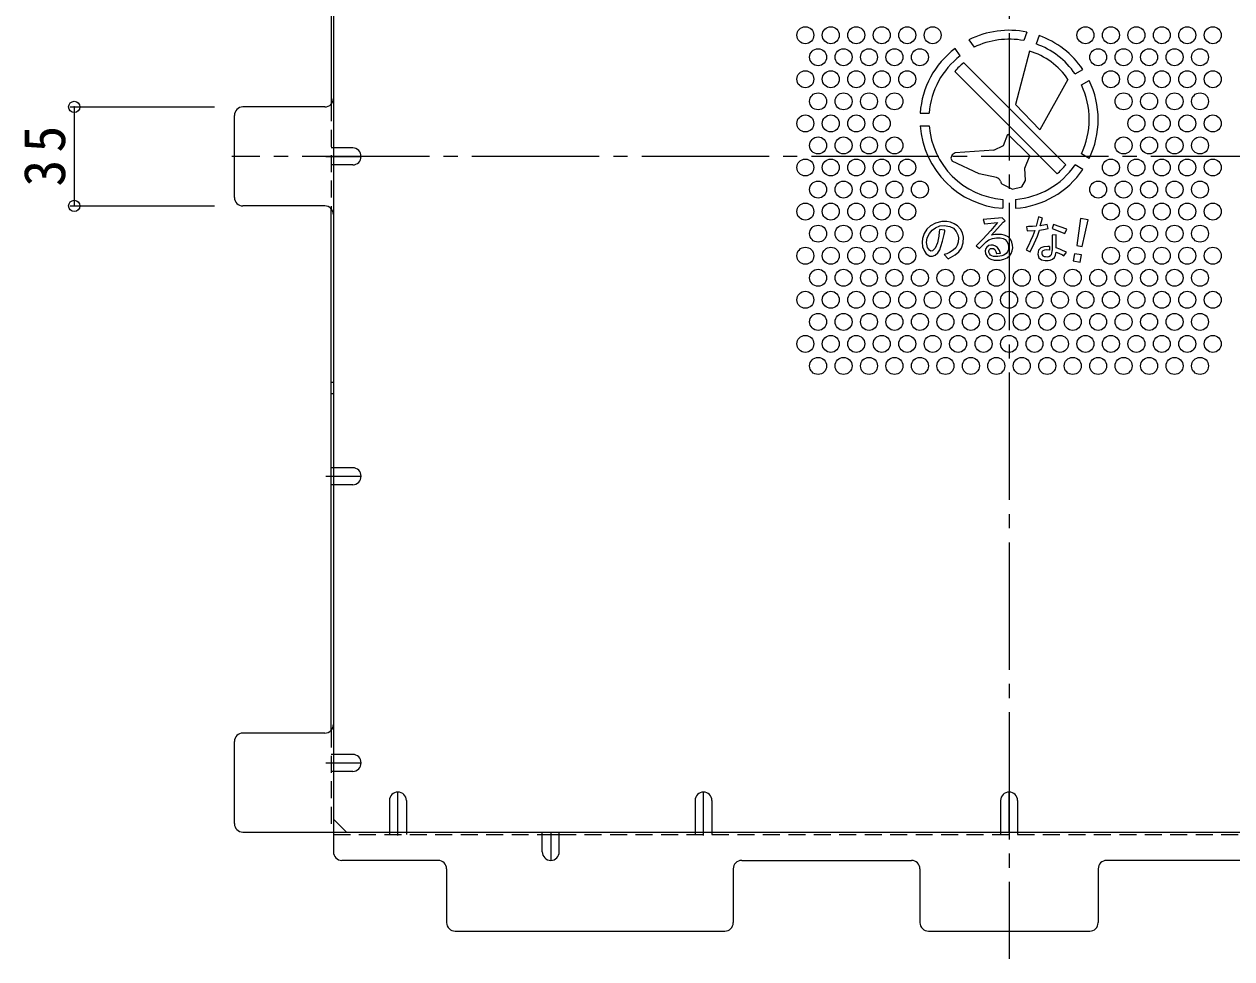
# Model space of a CAD drawing. Units: millimetres at full size, sheet at 1:5; details may follow other scales. Extents: x -898 to 946, y -664 to 545.
# Drawn here: x -643.4 to -216.6, y -86.9 to 243.5 of the extents above; entities that cross this region are included whole.
import ezdxf

# ---------------------------------------------------------------- set-up
doc = ezdxf.new("R2010")
doc.units = ezdxf.units.MM
doc.header["$LTSCALE"] = 5
doc.header["$PDMODE"] = 32
doc.header["$PDSIZE"] = 4
for name, pattern in [('CHAIN1', [8, 5, -1, 1, -1]), ('CHAIN2', [12, 9, -1, 1, -1]), ('DASHED1', [1.8, 1.2, -0.6])]:
    doc.linetypes.add(name, pattern=pattern)
for name, color, linetype, lineweight in [('0-4_その他', 7, 'Continuous', 9), ('0-6_ハッチ', 2, 'Continuous', 9), ('0-7', 2, 'Continuous', 9), ('0-8', 2, 'Continuous', 9), ('0-C', 3, 'Continuous', 9)]:
    doc.layers.add(name, color=color, linetype=linetype, lineweight=lineweight)
doc.styles.add('ＭＳ ゴシック', font='')
doc.styles.get('ＭＳ ゴシック').set_extended_font_data('MS Gothic')

msp = doc.modelspace()

# ---------------------------------------------------------------- linework, layer by layer
at = {"layer": '0-4_その他'}
for p, q in [((-627.206, 214.206), (-576.112, 214.206)), ((-625.706, 214.206), (-625.706, 179.205)), ((-627.206, 179.205), (-576.112, 179.205))]:
    msp.add_line(p, q, dxfattribs=at)
for p in [(-625.706, 214.206), (-625.706, 179.205)]:
    msp.add_point(p, dxfattribs=at)
at = {"layer": '0-6_ハッチ'}
for centre in [(-367.309, 239.574), (-358.309, 239.574), (-349.309, 239.574), (-340.309, 239.574), (-331.309, 239.574), (-322.309, 239.574), (-268.309, 239.574), (-259.309, 239.574), (-250.309, 239.574), (-241.309, 239.574), (-232.309, 239.574), (-223.309, 239.574), (-362.809, 231.779), (-353.809, 231.779), (-344.809, 231.779), (-335.809, 231.779), (-326.809, 231.779), (-263.809, 231.779), (-254.809, 231.779), (-245.809, 231.779), (-236.809, 231.779), (-227.809, 231.779), (-367.309, 223.985), (-358.309, 223.985), (-349.309, 223.985), (-340.309, 223.985), (-331.309, 223.985), (-259.309, 223.985), (-250.309, 223.985), (-241.309, 223.985), (-232.309, 223.985), (-223.309, 223.985), (-362.809, 216.191), (-353.809, 216.191), (-344.809, 216.191), (-335.809, 216.191), (-254.809, 216.191), (-245.809, 216.191), (-236.809, 216.191), (-227.809, 216.191), (-367.309, 208.397), (-358.309, 208.397), (-349.309, 208.397), (-340.309, 208.397), (-250.309, 208.397), (-241.309, 208.397), (-232.309, 208.397), (-223.309, 208.397), (-362.809, 200.602), (-353.809, 200.602), (-344.809, 200.602), (-335.809, 200.602), (-254.809, 200.602), (-245.809, 200.602), (-236.809, 200.602), (-227.809, 200.602), (-367.309, 192.808), (-358.309, 192.808), (-349.309, 192.808), (-340.309, 192.808), (-331.309, 192.808), (-259.309, 192.808), (-250.309, 192.808), (-241.309, 192.808), (-232.309, 192.808), (-223.309, 192.808), (-362.809, 185.014), (-353.809, 185.014), (-344.809, 185.014), (-335.809, 185.014), (-326.809, 185.014), (-263.809, 185.014), (-254.809, 185.014), (-245.809, 185.014), (-236.809, 185.014), (-227.809, 185.014), (-367.309, 177.22), (-358.309, 177.22), (-349.309, 177.22), (-340.309, 177.22), (-331.309, 177.22), (-259.309, 177.22), (-250.309, 177.22), (-241.309, 177.22), (-232.309, 177.22), (-223.309, 177.22), (-362.809, 169.426), (-353.809, 169.426), (-344.809, 169.426), (-335.809, 169.426), (-254.809, 169.426), (-245.809, 169.426), (-236.809, 169.426), (-227.809, 169.426), (-367.309, 161.631), (-358.309, 161.631), (-349.309, 161.631), (-340.309, 161.631), (-331.309, 161.631), (-259.309, 161.631), (-250.309, 161.631), (-241.309, 161.631), (-232.309, 161.631), (-223.309, 161.631), (-362.809, 153.837), (-353.809, 153.837), (-344.809, 153.837), (-335.809, 153.837), (-326.809, 153.837), (-317.809, 153.837), (-308.809, 153.837), (-299.809, 153.837), (-290.809, 153.837), (-281.809, 153.837), (-272.809, 153.837), (-263.809, 153.837), (-254.809, 153.837), (-245.809, 153.837), (-236.809, 153.837), (-227.809, 153.837), (-367.309, 146.043), (-358.309, 146.043), (-349.309, 146.043), (-340.309, 146.043), (-331.309, 146.043), (-322.309, 146.043), (-313.309, 146.043), (-304.309, 146.043), (-295.309, 146.043), (-286.309, 146.043), (-277.309, 146.043), (-268.309, 146.043), (-259.309, 146.043), (-250.309, 146.043), (-241.309, 146.043), (-232.309, 146.043), (-223.309, 146.043), (-362.809, 138.249), (-353.809, 138.249), (-344.809, 138.249), (-335.809, 138.249), (-326.809, 138.249), (-317.809, 138.249), (-308.809, 138.249), (-299.809, 138.249), (-290.809, 138.249), (-281.809, 138.249), (-272.809, 138.249), (-263.809, 138.249), (-254.809, 138.249), (-245.809, 138.249), (-236.809, 138.249), (-227.809, 138.249), (-367.309, 130.454), (-358.309, 130.454), (-349.309, 130.454), (-340.309, 130.454), (-331.309, 130.454), (-322.309, 130.454), (-313.309, 130.454), (-304.309, 130.454), (-295.309, 130.454), (-286.309, 130.454), (-277.309, 130.454), (-268.309, 130.454), (-259.309, 130.454), (-250.309, 130.454), (-241.309, 130.454), (-232.309, 130.454), (-223.309, 130.454), (-362.809, 122.66), (-353.809, 122.66), (-344.809, 122.66), (-335.809, 122.66), (-326.809, 122.66), (-317.809, 122.66), (-308.809, 122.66), (-299.809, 122.66), (-290.809, 122.66), (-281.809, 122.66), (-272.809, 122.66), (-263.809, 122.66), (-254.809, 122.66), (-245.809, 122.66), (-236.809, 122.66), (-227.809, 122.66)]:
    msp.add_circle(centre, 3, dxfattribs=at)
at = {"layer": '0-7', "linetype": 'CHAIN2'}
for p, q in [((-295.309, 480.302), (-295.309, -86.891)), ((-20.152, 196.705), (-570.034, 196.705))]:
    msp.add_line(p, q, dxfattribs=at)
at = {"layer": '0-7'}
for p, q in [((-534.109, 442.509), (-534.109, -49.098)), ((-534.909, 399.547), (-534.909, 215.166)), ((-537.109, 214.206), (-566.112, 214.206)), ((-569.112, 182.205), (-569.112, 211.206)), ((-537.109, 179.205), (-566.112, 179.205)), ((-534.909, -6.137), (-534.909, 178.244)), ((-537.109, -7.097), (-566.112, -7.097)), ((-569.112, -39.098), (-569.112, -10.097)), ((-529.497, -42.098), (-534.109, -37.486)), ((-566.112, -42.098), (-24.505, -42.098)), ((-460.309, -42.898), (-454.309, -42.898)), ((-497.108, -52.098), (-531.109, -52.098)), ((-494.108, -55.098), (-494.108, -74.098)), ((-392.809, -55.098), (-392.809, -74.098)), ((-389.809, -52.098), (-329.809, -52.098)), ((-326.809, -55.098), (-326.809, -74.098)), ((-263.809, -55.098), (-263.809, -74.098)), ((-200.809, -52.098), (-260.809, -52.098)), ((-491.108, -77.098), (-395.809, -77.098)), ((-323.809, -77.098), (-266.809, -77.098))]:
    msp.add_line(p, q, dxfattribs=at)
at = {"layer": '0-7', "linetype": 'DASHED1'}
for p, q in [((-534.909, 215.166), (-534.909, 178.244)), ((-534.109, 199.705), (-534.909, 199.705)), ((-534.109, 193.705), (-534.909, 193.705)), ((-534.109, 116.866), (-534.909, 116.866)), ((-534.109, 112.866), (-534.909, 112.866)), ((-534.109, 86.689), (-534.909, 86.689)), ((-534.109, 80.689), (-534.909, 80.689)), ((-534.909, -6.137), (-534.909, -42.103)), ((-534.109, -14.636), (-534.909, -14.636)), ((-534.109, -20.636), (-534.909, -20.636)), ((-514.309, -42.098), (-514.309, -42.898)), ((-508.309, -42.098), (-508.309, -42.898)), ((-406.309, -42.098), (-406.309, -42.898)), ((-400.309, -42.098), (-400.309, -42.898)), ((-298.309, -42.098), (-298.309, -42.898)), ((-292.309, -42.098), (-292.309, -42.898)), ((-534.109, -42.898), (-460.309, -42.898)), ((-454.309, -42.898), (-136.309, -42.898))]:
    msp.add_line(p, q, dxfattribs=at)
at = {"layer": '0-7'}
for centre, start, end in [((-566.112, 211.206), 90, 180), ((-537.109, 217.206), 270, 0), ((-566.112, 182.205), 180, 270), ((-537.109, 176.205), 0, 90), ((-537.109, -4.097), 270, 0), ((-566.112, -10.097), 90, 180), ((-566.112, -39.098), 180, 270), ((-531.109, -49.098), 180, 270), ((-497.108, -55.098), 0, 90), ((-389.809, -55.098), 90, 180), ((-329.809, -55.098), 0, 90), ((-260.809, -55.098), 90, 180), ((-491.108, -74.098), 180, 270), ((-395.809, -74.098), 270, 0), ((-323.809, -74.098), 180, 270), ((-266.809, -74.098), 270, 0)]:
    msp.add_arc(centre, 3, start, end, dxfattribs=at)
at = {"layer": '0-8', "linetype": 'CHAIN1'}
for p, q in [((-536.816, 196.705), (-524.309, 196.705)), ((-536.816, 83.689), (-524.309, 83.689)), ((-536.816, -17.636), (-524.309, -17.636)), ((-511.309, -43.298), (-511.309, -27.948)), ((-403.309, -43.298), (-403.309, -27.948)), ((-295.309, -42.098), (-295.309, -27.948)), ((-457.309, -42.098), (-457.309, -52.098))]:
    msp.add_line(p, q, dxfattribs=at)
at = {"layer": '0-8'}
for p, q in [((-527.309, 199.705), (-534.109, 199.705)), ((-527.309, 193.705), (-534.109, 193.705)), ((-527.309, 86.689), (-534.109, 86.689)), ((-527.309, 80.689), (-534.109, 80.689)), ((-527.309, -14.636), (-534.109, -14.636)), ((-527.309, -20.636), (-534.109, -20.636)), ((-514.309, -30.948), (-514.309, -42.098)), ((-508.309, -30.948), (-508.309, -42.098)), ((-406.309, -30.948), (-406.309, -42.098)), ((-400.309, -30.948), (-400.309, -42.098)), ((-298.309, -30.948), (-298.309, -42.098)), ((-292.309, -30.948), (-292.309, -42.098)), ((-460.309, -49.098), (-460.309, -42.098)), ((-454.309, -49.098), (-454.309, -42.098))]:
    msp.add_line(p, q, dxfattribs=at)
for centre, start, end in [((-527.309, 196.705), 270, 90), ((-527.309, 83.689), 270, 90), ((-527.309, -17.636), 270, 90), ((-511.309, -30.948), 0, 180), ((-403.309, -30.948), 0, 180), ((-295.309, -30.948), 0, 180), ((-457.309, -49.098), 180, 0)]:
    msp.add_arc(centre, 3, start, end, dxfattribs=at)
at = {"layer": '0-C'}
for p, q in [((-289.04, 240.664), (-290.131, 237.667)), ((-284.692, 239.451), (-285.77, 236.491)), ((-312.586, 232.271), (-314.394, 234.854)), ((-309.505, 237.914), (-307.677, 235.303)), ((-288.073, 233.933), (-293.018, 215.042)), ((-314.525, 226.783), (-278.319, 190.577)), ((-311.33, 229.825), (-275.278, 193.772)), ((-271.959, 225.873), (-269.224, 227.452)), ((-274.473, 223.968), (-284.46, 206.158)), ((-269.709, 221.976), (-266.974, 223.555)), ((-293.018, 215.042), (-284.46, 206.158)), ((-326.728, 212.044), (-323.569, 212.044)), ((-326.728, 207.544), (-323.569, 207.544)), ((-297.253, 200.617), (-295.679, 204.63)), ((-295.679, 204.63), (-287.946, 196.927)), ((-300.661, 198.965), (-297.253, 200.617)), ((-289.678, 192.512), (-287.946, 196.927)), ((-266.974, 196.033), (-269.709, 197.612)), ((-315.856, 196.106), (-315.359, 195.053)), ((-305.845, 190.616), (-315.359, 195.053)), ((-289.448, 188.159), (-289.678, 192.512)), ((-269.224, 192.135), (-271.959, 193.715)), ((-299.769, 189.233), (-305.845, 190.616)), ((-298.334, 187.967), (-298.062, 187.221)), ((-297.737, 186.866), (-298.062, 187.221)), ((-294.17, 185.203), (-297.737, 186.866)), ((-297.559, 181.533), (-297.559, 178.374)), ((-293.059, 181.533), (-293.059, 178.374)), ((-324.33, 170.972), (-325.355, 169.446)), ((-323.032, 172.133), (-324.33, 170.972)), ((-321.301, 173.181), (-323.032, 172.133)), ((-322.476, 170.651), (-321.312, 171.509)), ((-321.312, 171.509), (-319.81, 172.152)), ((-319.115, 173.75), (-321.301, 173.181)), ((-320.042, 168.79), (-319.743, 170.888)), ((-319.81, 172.152), (-318.187, 172.336)), ((-317.339, 173.727), (-319.115, 173.75)), ((-318.187, 172.336), (-316.287, 171.999)), ((-315.95, 173.454), (-317.339, 173.727)), ((-316.287, 171.999), (-314.97, 171.325)), ((-314.698, 172.953), (-315.95, 173.454)), ((-314.97, 171.325), (-313.959, 170.161)), ((-313.559, 172.156), (-314.698, 172.953)), ((-312.519, 171.049), (-313.559, 172.156)), ((-311.753, 169.732), (-312.519, 171.049)), ((-283.025, 172.398), (-284.251, 172.169)), ((-269.443, 164.845), (-267.302, 174.351)), ((-325.878, 167.761), (-326.015, 166.418)), ((-325.355, 169.446), (-325.878, 167.761)), ((-324.467, 166.27), (-324.192, 167.986)), ((-324.192, 167.986), (-323.456, 169.456)), ((-323.456, 169.456), (-322.476, 170.651)), ((-320.081, 168.579), (-320.612, 166.222)), ((-319.389, 164.892), (-318.819, 166.737)), ((-318.819, 166.737), (-318.432, 168.148)), ((-318.432, 168.148), (-318.296, 169.105)), ((-318.296, 169.105), (-318.045, 170.175)), ((-313.959, 170.161), (-313.468, 169.058)), ((-313.468, 169.058), (-313.223, 167.894)), ((-313.223, 167.894), (-313.285, 166.454)), ((-311.385, 168.139), (-311.753, 169.732)), ((-311.507, 166.147), (-311.385, 168.139)), ((-280.02, 168.878), (-280.02, 164.733)), ((-326.015, 166.418), (-325.856, 164.756)), ((-325.856, 164.756), (-325.218, 163.207)), ((-325.218, 163.207), (-324.603, 162.251)), ((-324.603, 162.251), (-323.305, 161.477)), ((-324.161, 164.536), (-324.467, 166.27)), ((-323.473, 163.561), (-324.161, 164.536)), ((-322.985, 163.272), (-323.473, 163.561)), ((-322.342, 163.405), (-322.985, 163.272)), ((-321.433, 164.292), (-322.342, 163.405)), ((-321.461, 161.795), (-320.504, 162.592)), ((-320.612, 166.222), (-321.433, 164.292)), ((-320.504, 162.592), (-319.776, 163.754)), ((-319.776, 163.754), (-319.389, 164.892)), ((-317.329, 162.348), (-318.217, 162.042)), ((-316.41, 162.716), (-317.329, 162.348)), ((-315.092, 163.543), (-316.41, 162.716)), ((-314.142, 164.432), (-315.092, 163.543)), ((-314.296, 161.889), (-313.009, 163.053)), ((-313.622, 165.381), (-314.142, 164.432)), ((-313.285, 166.454), (-313.622, 165.381)), ((-313.009, 163.053), (-312.12, 164.34)), ((-312.12, 164.34), (-311.507, 166.147)), ((-299.716, 162.463), (-299.676, 162.237)), ((-298.347, 162.437), (-299.676, 162.237)), ((-298.347, 162.437), (-298.666, 163.434)), ((-283.025, 164.811), (-284.087, 164.387)), ((-281.573, 164.934), (-283.025, 164.811)), ((-281.05, 163.636), (-281.991, 163.71)), ((-281.025, 164.863), (-281.573, 164.934)), ((-281.025, 164.863), (-281.05, 163.636)), ((-280.02, 164.733), (-280.046, 163.432)), ((-271.368, 165.185), (-269.443, 164.845)), ((-323.305, 161.477), (-322.394, 161.454)), ((-322.394, 161.454), (-321.461, 161.795)), ((-318.217, 162.042), (-316.808, 160.571)), ((-316.808, 160.571), (-314.296, 161.889))]:
    msp.add_line(p, q, dxfattribs=at)
for points in [[(-300.661, 198.965), (-314.392, 198.01), (-315.359, 197.237), (-315.856, 196.106)], [(-294.17, 185.203), (-290.753, 185.984), (-289.448, 188.159)], [(-284.251, 172.169), (-283.499, 174.899), (-284.872, 175.357), (-285.689, 172.038), (-286.964, 171.973), (-288.485, 171.924), (-289.135, 171.884)], [(-318.045, 170.175), (-317.986, 170.631), (-319.743, 170.888)], [(-304.404, 174.458), (-303.941, 172.89), (-299.414, 173.368), (-301.71, 170.589), (-304.617, 167.456), (-306.887, 165.133), (-305.732, 164.124), (-303.37, 166.54), (-302.454, 167.217), (-301.126, 167.748), (-299.706, 167.92), (-298.498, 167.907), (-297.436, 167.695), (-296.653, 167.323), (-296.055, 166.673), (-295.636, 165.833), (-295.473, 164.764), (-295.554, 163.786), (-295.853, 162.989), (-296.331, 162.393), (-297.093, 161.826), (-297.874, 161.553), (-299.3, 161.338), (-300.36, 161.333), (-300.755, 161.379), (-301.41, 161.593), (-301.817, 161.875), (-302.268, 162.418), (-302.46, 162.892), (-302.46, 163.411), (-302.246, 163.874), (-301.884, 164.123), (-301.399, 164.202), (-300.845, 164.123), (-300.382, 163.784), (-299.976, 163.163), (-299.716, 162.463)], [(-298.666, 163.434), (-299.4, 164.552), (-300.145, 165.06), (-300.924, 165.376), (-301.794, 165.354), (-302.449, 165.207), (-303.127, 164.676), (-303.544, 164.157), (-303.748, 163.344), (-303.601, 162.259), (-303.07, 161.356), (-302.449, 160.791), (-301.692, 160.385), (-300.608, 160.091), (-299.468, 160.012), (-298.497, 160.035), (-297.13, 160.351), (-296.001, 160.916), (-295.041, 161.695), (-294.555, 162.372), (-294.171, 163.321), (-294.002, 164.405), (-294.036, 165.376), (-294.279, 166.459), (-294.715, 167.288), (-295.426, 168.127), (-296.127, 168.573), (-297.062, 168.945), (-298.008, 169.136), (-298.985, 169.179), (-299.686, 169.168), (-300.324, 169.083), (-301.46, 168.845), (-297.389, 173.451), (-296.739, 173.955), (-297.696, 175.01), (-304.404, 174.458)], [(-289.135, 171.884), (-288.892, 170.446), (-286.15, 170.535), (-286.879, 168.633), (-287.675, 166.864), (-288.361, 165.426), (-289.268, 163.723), (-287.897, 163.038), (-286.415, 165.979), (-285.287, 168.589), (-284.602, 170.645), (-283.107, 170.878), (-281.488, 171.205), (-281.848, 172.708), (-283.025, 172.398)], [(-267.302, 174.351), (-270.069, 174.839), (-271.368, 165.185)], [(-284.087, 164.387), (-284.874, 163.548), (-285.147, 162.144), (-284.757, 160.936), (-283.782, 160.195), (-282.495, 159.922), (-281.473, 159.93), (-280.742, 160.043), (-279.949, 160.421), (-279.294, 161.026), (-278.903, 161.769), (-278.727, 162.387), (-278.638, 162.865), (-277.731, 162.538), (-276.434, 161.895), (-275.892, 161.542), (-275.022, 162.891), (-276.358, 163.521), (-277.341, 163.924), (-278.626, 164.377), (-278.671, 168.969), (-280.02, 168.878)], [(-281.991, 163.71), (-282.752, 163.625), (-283.332, 163.347), (-283.586, 163.106), (-283.717, 162.826), (-283.756, 162.311), (-283.639, 161.922), (-283.358, 161.612), (-282.853, 161.379), (-282.454, 161.32), (-281.775, 161.281), (-281.211, 161.379), (-280.677, 161.65), (-280.318, 162.107), (-280.133, 162.583), (-280.036, 163.107), (-280.046, 163.432)]]:
    msp.add_lwpolyline(points, dxfattribs=at)
for points in [[(-279.545, 172.697), (-280.09, 171.273), (-275.537, 169.532), (-274.939, 171.044)], [(-272.609, 159.766), (-270.12, 159.327), (-269.668, 161.894), (-272.157, 162.333)]]:
    msp.add_lwpolyline(points, close=True, dxfattribs=at)
for centre, radius, start, end in [((-295.309, 209.794), 31.5, 78.52075, 116.78679), ((-295.309, 209.794), 31.5, 34.09604, 70.30427), ((-295.309, 209.794), 31.5, 127.29244, 175.90396), ((-295.309, 209.794), 28.35, 79.47578, 115.8668), ((-295.309, 209.794), 28.35, 34.55207, 70.33808), ((-295.309, 209.794), 28.35, 127.54732, 175.44793), ((-295.309, 209.794), 25.2, 34.22699, 73.31452), ((-295.309, 209.794), 25.65, 128.65434, 138.52038), ((-295.309, 209.794), 28.35, 334.55207, 25.44793), ((-295.309, 209.794), 31.5, 334.09604, 25.90396), ((-295.309, 209.794), 31.5, 184.09604, 265.90396), ((-295.309, 209.794), 28.35, 184.55207, 265.44793), ((-295.309, 209.794), 28.35, 274.55207, 325.44793), ((-295.309, 209.794), 31.5, 274.09604, 325.90396), ((-295.309, 209.794), 25.65, 311.47962, 321.34566), ((-300.213, 187.283), 2, 20, 77.17135), ((-322.715, 169.172), 2.7, 347.30733, 351.8699)]:
    msp.add_arc(centre, radius, start, end, dxfattribs=at)

# ---------------------------------------------------------------- texts
at = {"layer": '0-4_その他', "color": 2, "insert": (-628.706, 186.08), "char_height": 14.66, "attachment_point": 7, "rotation": 90, "style": 'ＭＳ ゴシック'}
msp.add_mtext('\\T1.27;\\W0.95;35', dxfattribs=at)

doc.saveas('drawing.dxf')
